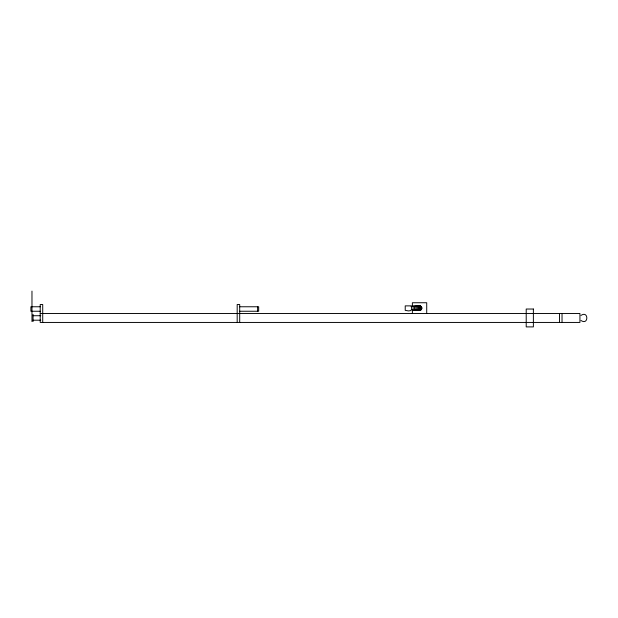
<?xml version="1.0" encoding="UTF-8"?>
<svg xmlns="http://www.w3.org/2000/svg" width="618" height="618" viewBox="0 0 618 618"><rect width="100%" height="100%" fill="white"/><g stroke="black" fill="none" stroke-linecap="round" stroke-linejoin="round"><path stroke-width="0.93" d="M411.132 306.173C412.391 309.61 411.959 312.098 405.223 310.352L405.223 305.879L411.279 305.879M421.121 309.711A2.248 2.24 -90 0 1 418.425 310.066A2.24 2.24 0 0 0 420.665 310.051L421.491 309.232A2.24 2.24 0 0 0 421.491 306.991L420.665 306.173A2.24 2.24 0 0 0 418.432 306.173A2.248 2.24 -90 0 1 421.121 306.528L421.491 306.991A2.233 2.233 -90 0 1 421.476 309.232M580.99 315.427C588.753 310.12 588.753 325.802 580.99 320.495M40.209 306.767L30.9 306.767L30.9 311.248L40.209 311.248M239.699 306.767L258.679 306.767L258.679 311.248L239.699 311.248M40.209 313.488L579.939 313.488L579.939 322.441L40.209 322.441L40.209 304.535L42.719 304.535L42.719 322.441M33.048 315.728L40.773 315.728M33.048 320.201L40.773 320.201M562.032 313.488L562.032 322.441M559.522 313.488L559.522 322.441M426.714 313.488L426.714 302.743L412.384 302.743L412.384 306.536M412.384 309.904L412.384 313.488M257.606 306.767L257.606 311.248M239.699 322.441L239.699 304.535L237.188 304.535L237.188 322.441M33.048 314.384L33.048 321.545M31.974 291.101L31.974 321.545M418.286 306.173A2.248 2.209 -90 0 1 420.951 306.528L421.298 306.991A2.233 2.194 -90 0 1 421.298 309.232L420.951 309.695A2.248 2.209 -90 0 1 418.286 310.066M418.023 306.173A2.248 2.14 -90 0 1 420.611 306.528L420.951 306.991A2.233 2.132 -90 0 1 420.951 309.232L420.611 309.695A2.248 2.14 -90 0 1 418.023 310.066M417.637 306.173A2.248 2.047 -90 0 1 420.109 306.528L420.433 306.991A2.233 2.039 -90 0 1 420.433 309.232L420.109 309.695A2.248 2.047 -90 0 1 417.637 310.066M417.127 306.173A2.248 1.931 -90 0 1 419.452 306.528L419.761 306.991A2.233 1.924 -90 0 1 419.761 309.232L419.452 309.695A2.248 1.931 -90 0 1 417.127 310.066M416.517 306.173A2.248 1.777 -90 0 1 418.656 306.528L418.942 306.991A2.233 1.769 -90 0 1 418.942 309.232L418.656 309.695A2.248 1.777 -90 0 1 416.517 310.066M415.798 306.173A2.248 1.607 -90 0 1 417.729 306.528L417.984 306.991A2.233 1.599 -90 0 1 417.984 309.232L417.729 309.695A2.248 1.607 -90 0 1 415.798 310.066M414.091 306.173A2.248 1.197 -90 0 1 415.528 306.528L415.721 306.991A2.233 1.19 -90 0 1 415.721 309.232L415.528 309.695A2.248 1.197 -90 0 1 414.091 310.066M414.979 306.173A2.248 1.406 -90 0 1 416.679 306.528L416.903 306.991A2.233 1.406 -90 0 1 416.903 309.232L416.679 309.695A2.248 1.406 -90 0 1 414.979 310.066M413.125 306.173A2.248 0.958 -90 0 1 414.284 306.528L414.439 306.991A2.233 0.958 -90 0 1 414.439 309.232L414.284 309.695A2.248 0.958 -90 0 1 413.125 310.066M412.113 306.173A2.248 0.718 -90 0 1 412.971 306.528L413.087 306.991A2.233 0.711 -90 0 1 413.087 309.232L412.971 309.695A2.248 0.718 -90 0 1 412.113 310.066M533.38 309.031L526.212 309.031L526.212 326.899L533.38 326.899L533.38 309.031"/></g></svg>
